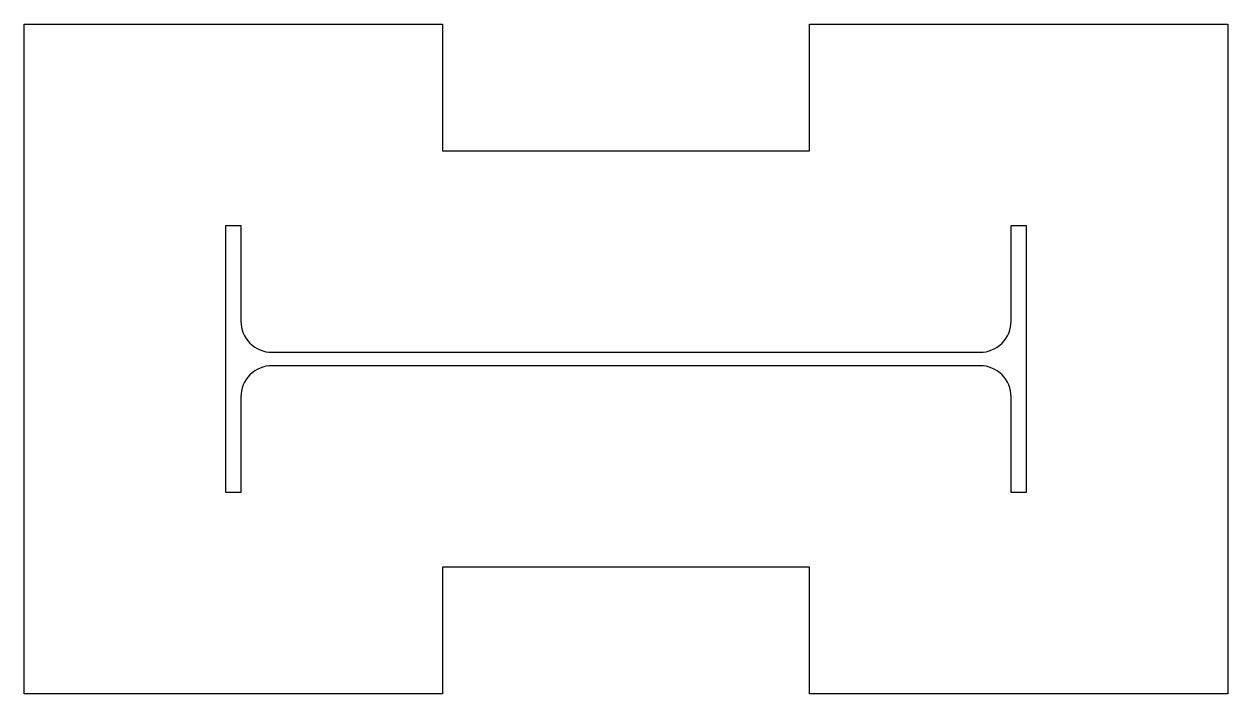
# Model space of a CAD drawing. Header units: inches. Extents: x -9 to 9, y -5 to 5.
import ezdxf

# ---------------------------------------------------------------- set-up
doc = ezdxf.new("R2010")
doc.units = ezdxf.units.IN
doc.header["$MEASUREMENT"] = 0

msp = doc.modelspace()

# ---------------------------------------------------------------- linework, layer by layer
at = {"linetype": 'ByBlock', "flags": 128}
msp.add_lwpolyline([(-5.955, 0), (-5.955, 1.985), (-5.73, 1.985), (-5.73, 0.5625, 0.4142136), (-5.2675, 0.1), (5.2675, 0.1, 0.4142136), (5.73, 0.5625), (5.73, 1.985), (5.955, 1.985), (5.955, -1.985), (5.73, -1.985), (5.73, -0.5625, 0.4142136), (5.2675, -0.1), (-5.2675, -0.1, 0.4142136), (-5.73, -0.5625), (-5.73, -1.985), (-5.955, -1.985), (-5.955, 0)], format="xyb", dxfattribs=at)
at = {"layer": 'Defpoints', "flags": 128}
msp.add_lwpolyline([(-8.955, 0), (-8.955, 4.985), (-2.73, 4.985), (-2.73, 3.1), (2.73, 3.1), (2.73, 4.985), (8.955, 4.985), (8.955, -4.985), (2.73, -4.985), (2.73, -3.1), (-2.73, -3.1), (-2.73, -4.985), (-8.955, -4.985)], close=True, dxfattribs=at)

doc.saveas('drawing.dxf')
